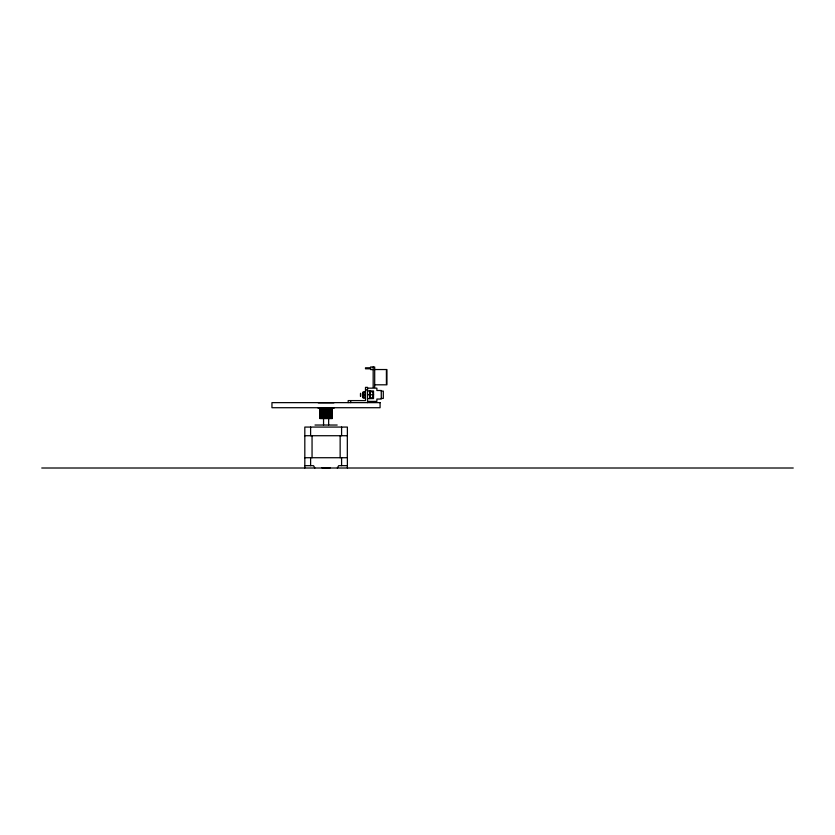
<?xml version="1.0" encoding="UTF-8"?>
<svg xmlns="http://www.w3.org/2000/svg" width="835" height="835" viewBox="0 0 835 835"><rect width="100%" height="100%" fill="white"/><g stroke="black" fill="none" stroke-linecap="round" stroke-linejoin="round"><path stroke-width="1.25" d="M373.527 394.767L372.41 397.47L369.707 398.587L369.707 390.957L372.41 392.074L373.527 394.767L367.525 394.767M365.166 397.752L365.166 392.241L363.162 392.241L363.162 397.752M337.319 468.007L338.676 465.669L347.381 465.669M370.583 367.776L365.49 367.797L365.49 368.799L370.583 368.799M374.696 369.54L386.918 369.54L386.918 384.81L374.696 384.81M373.172 369.602L370.583 369.581L370.583 366.993L374.696 366.993L374.696 387.356L373.172 387.356L373.172 366.993M367.525 388.15L376.888 388.15L376.888 390.498L381.271 390.498L381.271 399.046L376.888 399.046L376.888 401.395L367.525 401.395M365.49 389.903L367.525 389.903M367.525 390.957L373.527 390.957L373.527 398.587L367.525 398.587M381.271 391.104L383.307 391.104L383.307 398.441L381.271 398.441M370.135 393.494L370.135 396.437M363.162 394.851L365.166 394.851M363.162 395.049L365.166 395.049M363.162 397.648L365.166 397.648M318.281 402.835L333.916 402.835M317.978 408.033L334.219 408.033M315.014 425.036L337.183 425.036M304.817 435.724L347.381 435.724L347.381 427.071L304.817 427.071L304.817 468.007M304.817 457.726L347.381 457.726L347.381 468.007M304.817 465.669L313.522 465.669L314.878 468.007M321.934 467.809L330.263 467.809M41.75 468.007L793.25 468.007M386.407 370.552L386.407 383.797M370.135 392.22L370.135 397.69M367.525 402.637L367.525 387.356L365.49 387.356L365.49 400.591L348.185 400.591L348.185 402.637M363.1 393.421L363.1 396.479M360.574 393.41L360.574 396.458M360.522 393.41L360.522 396.458M350.721 400.591L350.721 402.637M347.329 435.724L347.329 457.726M341.588 427.071L341.588 435.724M341.588 457.726L341.588 465.669M340.148 435.724L340.148 457.726M332.278 408.033L332.278 418.523L319.92 418.523L319.92 408.033M332.111 408.033L332.111 418.523M331.224 408.033L331.224 418.523M330.743 408.033L330.743 418.523M329.71 408.033L329.71 418.523M329.157 408.033L329.157 418.523M328.917 408.033L328.917 418.523M328.646 418.533L328.646 424.973M328.468 408.033L328.468 418.523M327.748 408.033L327.748 418.523M326.746 408.033L326.746 418.523M326.485 408.033L326.485 418.523M325.713 408.033L325.713 418.523M325.452 408.033L325.452 418.523M324.45 408.033L324.45 418.523M323.73 408.033L323.73 418.523M323.552 418.533L323.552 424.973M323.281 408.033L323.281 418.523M323.041 408.033L323.041 418.523M322.487 408.033L322.487 418.523M321.454 408.033L321.454 418.523M320.974 408.033L320.974 418.523M320.087 408.033L320.087 418.523M312.05 435.724L312.05 457.726M310.61 427.071L310.61 435.724M310.61 457.726L310.61 465.669M365.386 392.147L362.943 392.147L362.943 397.752L365.386 397.752L365.386 392.147M380.082 402.637L271.949 402.637L271.949 407.72L380.082 407.72L380.082 402.637"/></g></svg>
